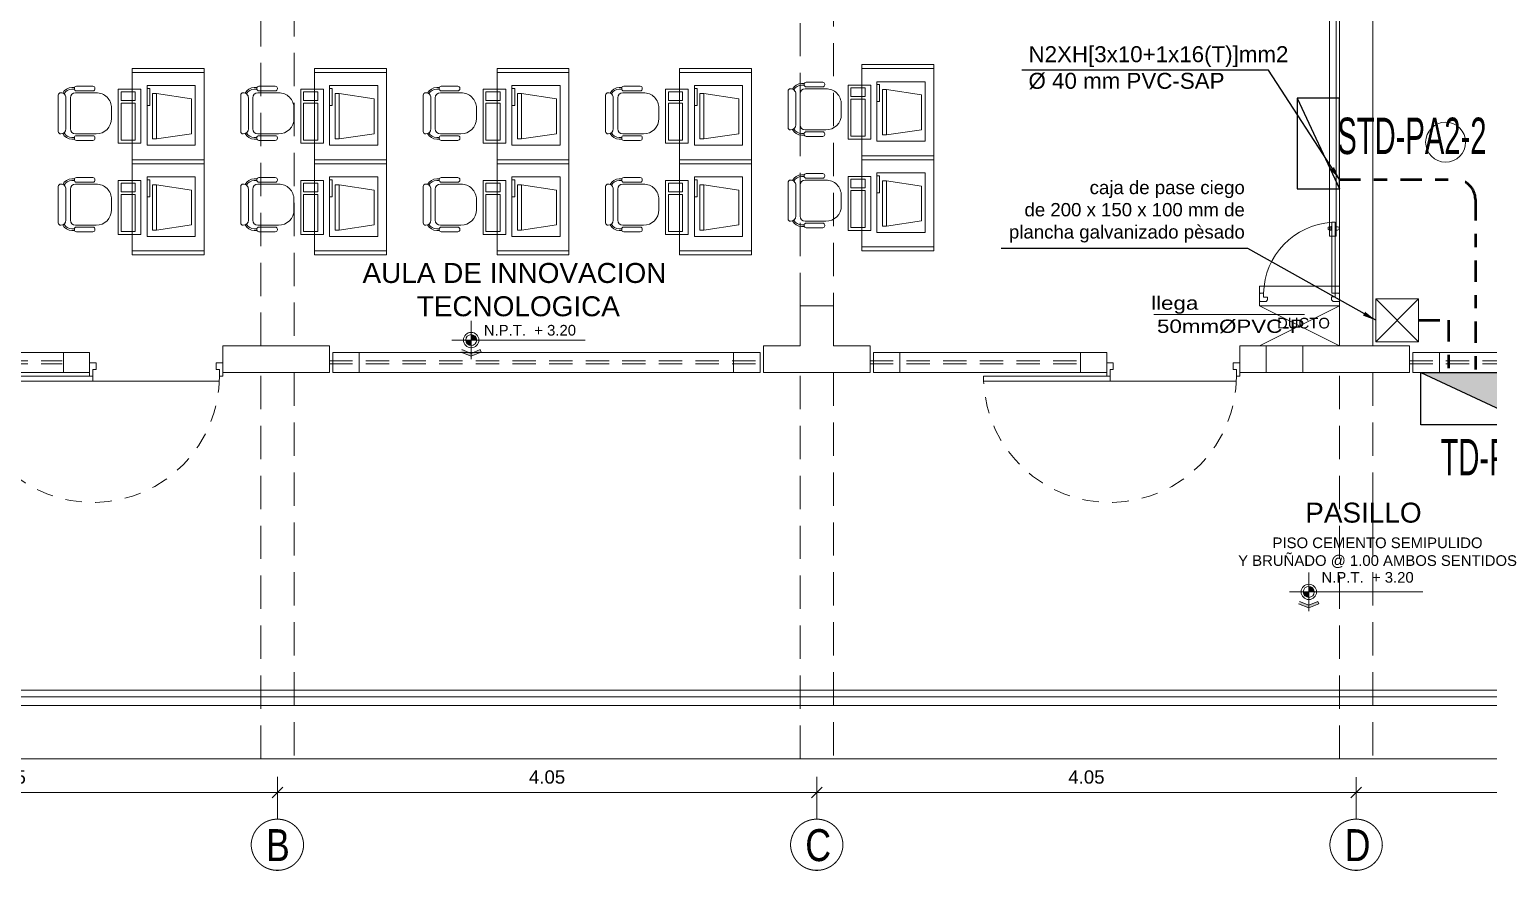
# Model space of a CAD drawing. Header units: millimetres. Extents: x 3354 to 3637, y 1117 to 1358.
# Drawn here: x 3380.99 to 3391.95, y 1214.87 to 1221.19 of the extents above; entities that cross this region are included whole.
import ezdxf

# ---------------------------------------------------------------- set-up
doc = ezdxf.new("R2010")
doc.units = ezdxf.units.MM
for name, pattern in [('DASHDOT2', [12.7, 6.35, -3.175, 0, -3.175]), ('DASHED2', [0.375, 0.25, -0.125]), ('TRAZOS2', [0.225, 0.15, -0.075])]:
    doc.linetypes.add(name, pattern=pattern)
for name, color, linetype, lineweight in [('ACCESORIOS', 4, 'Continuous', 18), ('ALIMENTADORES', 43, 'DASHDOT2', 50), ('CASCO', 252, 'Continuous', 9), ('COTAS', 7, 'Continuous', 9), ('MURO', 7, 'Continuous', 20), ('TABLERO', 122, 'Continuous', 25), ('TEXTO-CH', 2, 'Continuous', 18)]:
    doc.layers.add(name, color=color, linetype=linetype, lineweight=lineweight)
doc.layers.add('Efec-muebles', color=7, linetype='Continuous', lineweight=13, true_color=0x85826f)
doc.styles.add('1', font='arial.ttf')
doc.styles.add('2-SIETE', font='ARIALN.TTF', dxfattribs={"height": 0.07})
doc.styles.add('MARIA', font='arial.ttf', dxfattribs={"height": 0.12})
doc.styles.add('ROMAN', font='arial.ttf', dxfattribs={"width": 1.2})
doc.styles.get("Standard").update_dxf_attribs({"font": 'arial.ttf'})
doc.styles.add('style1', font='arial.ttf')
doc.styles.add('style2', font='arial.ttf')
doc.dimstyles.new('DETEX50', dxfattribs={"dimtxt": 0.065, "dimasz": 0.05, "dimexe": 0.2, "dimexo": 0.2, "dimgap": 0.03, "dimtad": 1, "dimzin": 4, "dimdsep": 46, "dimtxsty": 'ROMAN', "dimblk1": 'DOT', "dimblk2": 'DOT', "dimsah": 1, "dimcen": 0, "dimse1": 1, "dimse2": 1, "dimclrd": 256, "dimclre": 256, "dimclrt": 256, "dimadec": 0, "dimazin": 0, "dimtfac": 1, "dimtmove": 1, "dimatfit": 3, "dimfxl": 1, "dimtvp": 1, "dimtolj": 1, "dimtzin": 0, "dimarcsym": 0})
doc.dimstyles.new('Esc  1  50', dxfattribs={"dimtxt": 0.1, "dimasz": 0.08, "dimexe": 0.2, "dimexo": 0.15, "dimgap": 0.065, "dimtad": 1, "dimzin": 4, "dimdsep": 46, "dimtxsty": 'Standard', "dimblk": 'OBLIQUE', "dimcen": 0.12, "dimdle": 0.15, "dimadec": 0, "dimazin": 0, "dimtfac": 1, "dimtix": 1, "dimtmove": 0, "dimatfit": 3, "dimldrblk": 'OBLIQUE', "dimfxl": 1, "dimarcsym": 0})

# ---------------------------------------------------------------- blocks, each defined once
blk = doc.blocks.new('RECTANG')
for p, q in [((1, 1), (0, 1)), ((0, 1), (0, 0)), ((1, 0), (1, 1)), ((0, 0), (1, 0))]:
    blk.add_line(p, q)
blk = doc.blocks.new('Silla-3')
at = {"color": 0}
for p, q in [((-0.085, 0.909), (0.085, 0.909)), ((-0.447, 0.601), (-0.447, 0.329)), ((-0.404, 0.635), (-0.413, 0.635)), ((-0.37, 0.329), (-0.37, 0.601)), ((-0.34, 0.314), (-0.34, 0.654)), ((0.34, 0.654), (0.34, 0.314)), ((0.37, 0.329), (0.37, 0.601)), ((0.404, 0.635), (0.413, 0.635)), ((0.447, 0.601), (0.447, 0.329)), ((-0.425, 0.253), (-0.425, 0.298)), ((-0.413, 0.295), (-0.404, 0.295)), ((-0.4, 0.253), (-0.4, 0.296)), ((0.4, 0.253), (0.4, 0.296)), ((0.413, 0.295), (0.404, 0.295)), ((0.425, 0.253), (0.425, 0.298)), ((-0.34, 0.072), (-0.34, 0.072)), ((0.297, 0.03), (-0.298, 0.03)), ((0.255, 0.229), (-0.255, 0.229)), ((-0.255, 0.157), (0.255, 0.157)), ((0.34, 0.072), (0.34, 0.072))]:
    blk.add_line(p, q, dxfattribs=at)
for centre, radius, start, end in [((-0.085, 0.654), 0.255, 90, 180), ((0.085, 0.654), 0.255, 0, 90), ((-0.413, 0.601), 0.034, 90, 180), ((-0.404, 0.601), 0.034, 0, 90), ((0.404, 0.601), 0.034, 90, 180), ((0.413, 0.601), 0.034, 0, 90), ((-0.413, 0.329), 0.034, 180, 270), ((-0.255, 0.253), 0.17, 180, 242.1194), ((-0.404, 0.329), 0.034, 270, 0), ((-0.255, 0.253), 0.145, 180, 242.3805), ((-0.255, 0.314), 0.085, 180, 270), ((0.255, 0.314), 0.085, 270, 0), ((0.255, 0.253), 0.145, 297.6195, 0), ((0.255, 0.253), 0.17, 297.8806, 360), ((0.404, 0.329), 0.034, 180, 270), ((0.413, 0.329), 0.034, 270, 0), ((-0.255, 0.072), 0.085, 90, 180), ((-0.298, 0.072), 0.0425, 180, 270), ((0.255, 0.072), 0.085, 360, 90), ((0.297, 0.072), 0.0425, 270, 360)]:
    blk.add_arc(centre, radius, start, end, dxfattribs=at)
blk = doc.blocks.new('_Oblique')
at = {"color": 0, "linetype": 'ByBlock', "lineweight": -2}
blk.add_line((-0.5, -0.5), (0.5, 0.5), dxfattribs=at)
blk = doc.blocks.new('*D351')
at = {"layer": 'CASCO', "color": 0, "lineweight": -2, "transparency": 16777216}
for p, q in [((3356.336, 1247.068), (3356.336, 1246.749)), ((3360.386, 1247.068), (3360.386, 1246.749)), ((3356.186, 1246.949), (3360.536, 1246.949))]:
    blk.add_line(p, q, dxfattribs=at)
at = {"layer": 'Defpoints', "color": 0, "transparency": 16777216}
for p in [(3356.336, 1247.218), (3360.386, 1247.218), (3360.386, 1246.949)]:
    blk.add_point(p, dxfattribs=at)
at = {"layer": 'CASCO', "color": 0, "lineweight": -2, "transparency": 16777216, "xscale": 0.08, "yscale": 0.08, "zscale": 0.08, "rotation": 180}
blk.add_blockref('_Oblique', (3356.336, 1246.949), dxfattribs=at)
at = {"layer": 'CASCO', "color": 0, "lineweight": -2, "transparency": 16777216, "xscale": 0.08, "yscale": 0.08, "zscale": 0.08}
blk.add_blockref('_Oblique', (3360.386, 1246.949), dxfattribs=at)
at = {"layer": 'CASCO', "color": 0, "transparency": 16777216, "insert": (3358.361, 1247.065), "char_height": 0.1, "attachment_point": 5}
blk.add_mtext('4.05', dxfattribs=at)
blk = doc.blocks.new('*D352')
at = {"layer": 'CASCO', "color": 0, "lineweight": -2, "transparency": 16777216}
for p, q in [((3360.386, 1247.068), (3360.386, 1246.749)), ((3364.436, 1247.068), (3364.436, 1246.749)), ((3360.236, 1246.949), (3364.586, 1246.949))]:
    blk.add_line(p, q, dxfattribs=at)
at = {"layer": 'Defpoints', "color": 0, "transparency": 16777216}
for p in [(3360.386, 1247.218), (3364.436, 1247.218), (3364.436, 1246.949)]:
    blk.add_point(p, dxfattribs=at)
at = {"layer": 'CASCO', "color": 0, "lineweight": -2, "transparency": 16777216, "xscale": 0.08, "yscale": 0.08, "zscale": 0.08, "rotation": 180}
blk.add_blockref('_Oblique', (3360.386, 1246.949), dxfattribs=at)
at = {"layer": 'CASCO', "color": 0, "lineweight": -2, "transparency": 16777216, "xscale": 0.08, "yscale": 0.08, "zscale": 0.08}
blk.add_blockref('_Oblique', (3364.436, 1246.949), dxfattribs=at)
at = {"layer": 'CASCO', "color": 0, "transparency": 16777216, "insert": (3362.411, 1247.065), "char_height": 0.1, "attachment_point": 5}
blk.add_mtext('4.05', dxfattribs=at)
blk = doc.blocks.new('*D353')
at = {"layer": 'CASCO', "color": 0, "lineweight": -2, "transparency": 16777216}
for p, q in [((3364.436, 1247.068), (3364.436, 1246.749)), ((3368.486, 1247.064), (3368.486, 1246.749)), ((3364.286, 1246.949), (3368.636, 1246.949))]:
    blk.add_line(p, q, dxfattribs=at)
at = {"layer": 'Defpoints', "color": 0, "transparency": 16777216}
for p in [(3364.436, 1247.218), (3368.486, 1247.214), (3368.486, 1246.949)]:
    blk.add_point(p, dxfattribs=at)
at = {"layer": 'CASCO', "color": 0, "lineweight": -2, "transparency": 16777216, "xscale": 0.08, "yscale": 0.08, "zscale": 0.08, "rotation": 180}
blk.add_blockref('_Oblique', (3364.436, 1246.949), dxfattribs=at)
at = {"layer": 'CASCO', "color": 0, "lineweight": -2, "transparency": 16777216, "xscale": 0.08, "yscale": 0.08, "zscale": 0.08}
blk.add_blockref('_Oblique', (3368.486, 1246.949), dxfattribs=at)
at = {"layer": 'CASCO', "color": 0, "transparency": 16777216, "insert": (3366.461, 1247.065), "char_height": 0.1, "attachment_point": 5}
blk.add_mtext('4.05', dxfattribs=at)
blk = doc.blocks.new('*D354')
at = {"layer": 'CASCO', "color": 0, "lineweight": -2, "transparency": 16777216}
for p, q in [((3368.486, 1247.064), (3368.486, 1246.749)), ((3372.536, 1247.068), (3372.536, 1246.749)), ((3368.336, 1246.949), (3372.686, 1246.949))]:
    blk.add_line(p, q, dxfattribs=at)
at = {"layer": 'Defpoints', "color": 0, "transparency": 16777216}
for p in [(3368.486, 1247.214), (3372.536, 1247.218), (3372.536, 1246.949)]:
    blk.add_point(p, dxfattribs=at)
at = {"layer": 'CASCO', "color": 0, "lineweight": -2, "transparency": 16777216, "xscale": 0.08, "yscale": 0.08, "zscale": 0.08, "rotation": 180}
blk.add_blockref('_Oblique', (3368.486, 1246.949), dxfattribs=at)
at = {"layer": 'CASCO', "color": 0, "lineweight": -2, "transparency": 16777216, "xscale": 0.08, "yscale": 0.08, "zscale": 0.08}
blk.add_blockref('_Oblique', (3372.536, 1246.949), dxfattribs=at)
at = {"layer": 'CASCO', "color": 0, "transparency": 16777216, "insert": (3370.511, 1247.065), "char_height": 0.1, "attachment_point": 5}
blk.add_mtext('4.05', dxfattribs=at)
blk = doc.blocks.new('dtyrdyt')
at = {"layer": 'CASCO'}
h = blk.add_hatch(color=256, dxfattribs=at)
h.paths.add_polyline_path([(850.126, 424.939), (850.167, 424.939, 0.414214), (850.126, 424.98)])
h.paths.add_polyline_path([(850.126, 424.898), (850.126, 424.939), (850.084, 424.939, 0.414214)])
blk.add_hatch(color=256, dxfattribs=at).paths.add_polyline_path([(850.126, 424.839), (850.057, 424.867), (850.049, 424.849), (850.126, 424.818), (850.202, 424.849), (850.194, 424.867)])
for p, q in [((850.126, 424.939), (850.126, 425.084)), ((849.981, 424.939), (850.981, 424.939)), ((850.126, 424.939), (850.126, 424.795)), ((850.126, 424.818), (850.049, 424.849)), ((850.126, 424.839), (850.057, 424.867)), ((850.126, 424.839), (850.194, 424.867)), ((850.126, 424.818), (850.202, 424.849)), ((850.202, 424.849), (850.194, 424.867))]:
    blk.add_line(p, q, dxfattribs=at)
for radius in [0.0578, 0.0413]:
    blk.add_circle((850.126, 424.939), radius, dxfattribs=at)
blk = doc.blocks.new('cgytutytry')
at = {"layer": 'CASCO'}
for p, q in [((-4.482, 891.175), (-4.487, 891.175)), ((-4.487, 891.175), (-4.487, 891.1)), ((-4.487, 891.1), (-4.487, 891.175)), ((-4.487, 891.175), (-4.482, 891.175)), ((-4.467, 891.08), (-4.487, 891.1)), ((-4.467, 891.08), (-4.487, 891.1)), ((-4.482, 891.18), (-4.482, 891.175)), ((-4.391, 891.18), (-4.482, 891.18)), ((-4.482, 891.175), (-4.482, 891.18)), ((-4.432, 891.08), (-4.467, 891.08)), ((-4.432, 891.08), (-4.467, 891.08)), ((-4.386, 891.126), (-4.432, 891.126)), ((-4.432, 891.126), (-4.432, 891.08)), ((-4.391, 891.18), (-4.391, 891.175)), ((-4.391, 891.18), (-4.391, 891.175)), ((-4.386, 891.175), (-4.391, 891.175)), ((-4.391, 891.175), (-4.386, 891.175)), ((-4.386, 891.175), (-4.386, 891.126)), ((-4.386, 891.175), (-4.386, 891.126)), ((-4.386, 891.085), (-4.386, 891.126)), ((-4.386, 891.126), (-3.497, 891.126)), ((-3.497, 891.085), (-4.386, 891.085)), ((-3.598, 891.132), (-3.598, 891.14)), ((-3.598, 891.14), (-3.594, 891.14)), ((-3.55, 891.132), (-3.598, 891.132)), ((-3.598, 891.075), (-3.598, 891.08)), ((-3.598, 891.08), (-3.55, 891.08)), ((-3.594, 891.075), (-3.598, 891.075)), ((-3.594, 891.155), (-3.589, 891.175)), ((-3.594, 891.14), (-3.594, 891.155)), ((-3.594, 891.057), (-3.594, 891.075)), ((-3.589, 891.175), (-3.559, 891.175)), ((-3.559, 891.175), (-3.554, 891.155)), ((-3.554, 891.155), (-3.554, 891.137)), ((-3.554, 891.137), (-3.55, 891.137)), ((-3.55, 891.075), (-3.554, 891.075)), ((-3.554, 891.075), (-3.554, 891.057)), ((-3.55, 891.137), (-3.55, 891.132)), ((-3.55, 891.08), (-3.55, 891.075)), ((-3.497, 891.126), (-3.497, 891.085)), ((-3.589, 891.037), (-3.594, 891.057)), ((-3.559, 891.037), (-3.589, 891.037)), ((-3.554, 891.057), (-3.559, 891.037)), ((-4.467, 890.281), (-4.487, 890.261)), ((-4.487, 890.261), (-4.467, 890.281)), ((-4.487, 890.261), (-4.487, 890.185)), ((-4.487, 890.185), (-4.487, 890.261)), ((-4.487, 890.185), (-4.482, 890.185)), ((-4.482, 890.185), (-4.487, 890.185)), ((-4.482, 890.185), (-4.482, 890.18)), ((-4.482, 890.18), (-4.482, 890.185)), ((-4.482, 890.18), (-4.391, 890.18)), ((-4.467, 890.281), (-4.433, 890.281)), ((-4.467, 890.281), (-4.433, 890.281)), ((-4.433, 890.281), (-4.433, 890.231)), ((-4.433, 890.231), (-4.386, 890.231)), ((-4.391, 890.185), (-4.386, 890.185)), ((-4.391, 890.185), (-4.391, 890.18)), ((-4.386, 890.185), (-4.391, 890.185)), ((-4.391, 890.185), (-4.391, 890.18)), ((-4.386, 890.231), (-4.386, 890.185)), ((-4.386, 890.231), (-4.386, 890.185))]:
    blk.add_line(p, q, dxfattribs=at)
for points in [[(-4.432, 891.08), (-4.432, 891.126), (-4.386, 891.126)], [(-4.386, 890.231), (-4.433, 890.231), (-4.433, 890.281)]]:
    blk.add_lwpolyline(points, dxfattribs=at)
for points in [[(-3.497, 891.126), (-3.497, 891.085), (-4.386, 891.085), (-4.386, 891.126)], [(-3.55, 891.132), (-3.55, 891.137), (-3.598, 891.137), (-3.598, 891.132)], [(-3.55, 891.08), (-3.55, 891.075), (-3.598, 891.075), (-3.598, 891.08)], [(-3.554, 891.14), (-3.554, 891.155), (-3.559, 891.175), (-3.589, 891.175), (-3.594, 891.155), (-3.594, 891.14)], [(-3.554, 891.071), (-3.554, 891.057), (-3.559, 891.037), (-3.589, 891.037), (-3.594, 891.057), (-3.594, 891.071)]]:
    blk.add_lwpolyline(points, close=True, dxfattribs=at)
blk.add_arc((-4.408, 891.143), 0.913, 271.3362, 356.359, dxfattribs=at)
blk = doc.blocks.new('THT')
for p, q in [((-1.074, 0.413), (-1.014, 0.413)), ((-1.074, 0.293), (-1.074, 0.413)), ((-1.014, 0.413), (-1.014, 0.353)), ((0.126, 0.413), (0.066, 0.413)), ((0.066, 0.413), (0.066, 0.353)), ((0.126, 0.293), (0.126, 0.413)), ((-1.044, 0.293), (-1.074, 0.293)), ((-1.044, 0.353), (-1.044, 0.293)), ((-1.014, 0.353), (-1.044, 0.353)), ((0.066, 0.353), (0.096, 0.353)), ((0.096, 0.353), (0.096, 0.293)), ((0.096, 0.293), (0.126, 0.293)), ((0.096, 0.293), (0.096, 0.245)), ((1.236, 0.293), (0.096, 0.293)), ((1.236, 0.245), (1.236, 0.293)), ((0.096, 0.245), (-1.044, 0.245)), ((0.096, 0.245), (1.236, 0.245))]:
    blk.add_line(p, q)
at = {"linetype": 'TRAZOS2'}
blk.add_arc((0.096, 0.293), 1.14, 180, 357.5868, dxfattribs=at)
blk = doc.blocks.new('TABLERO ELECTRICO')
at = {"layer": 'TABLERO'}
blk.add_hatch(color=256, dxfattribs=at).paths.add_polyline_path([(138.8883, 62.4182), (138.8883, 61.6883), (139.2284, 62.4182)])
blk.add_line((138.8883, 61.6883), (139.2284, 62.4182), dxfattribs=at)
blk.add_lwpolyline([(139.2284, 62.4182), (139.2284, 61.6883), (138.8883, 61.6883), (138.8883, 62.4182)], close=True, dxfattribs=at)
blk = doc.blocks.new('D')
at = {"layer": 'TABLERO'}
blk.add_line((3390.514, 1173.454), (3390.831, 1172.773), dxfattribs=at)
blk.add_lwpolyline([(3390.514, 1173.454), (3390.514, 1172.773), (3390.831, 1172.773), (3390.831, 1173.454)], close=True, dxfattribs=at)
blk = doc.blocks.new('CAJA DE PASO CUADRADO')
at = {"layer": 'ACCESORIOS', "linetype": 'Continuous', "lineweight": 20, "ltscale": 0.1}
for p, q in [((3457.161, 1211.357), (3457.482, 1211.036)), ((3457.482, 1211.357), (3457.161, 1211.036))]:
    blk.add_line(p, q, dxfattribs=at)
blk.add_lwpolyline([(3457.482, 1211.357), (3457.161, 1211.357), (3457.161, 1211.036), (3457.482, 1211.036)], close=True, dxfattribs=at)
blk = doc.blocks.new('_Dot')
at = {"color": 0, "linetype": 'ByBlock', "lineweight": -2}
blk.add_line((-0.5, 0), (-1, 0), dxfattribs=at)
at = {"color": 0, "linetype": 'ByBlock', "const_width": 0.5}
blk.add_lwpolyline([(-0.25, 0, 1), (0.25, 0, 1)], format="xyb", close=True, dxfattribs=at)
blk = doc.blocks.new('2 PISO')
at = {"layer": 'CASCO', "lineweight": 5}
for p, q in [((3367.761, 1250.303), (3368.361, 1250.603)), ((3368.361, 1250.303), (3367.761, 1250.603))]:
    blk.add_line(p, q, dxfattribs=at)
at = {"layer": 'CASCO', "linetype": 'DASHED2', "lineweight": 5}
for points in [[(3360.261, 1257.003), (3360.511, 1257.003), (3360.511, 1250.303), (3360.261, 1250.303)], [(3364.311, 1256.703), (3364.561, 1256.703), (3364.561, 1250.603), (3364.311, 1250.603)]]:
    blk.add_lwpolyline(points, close=True, dxfattribs=at)
at = {"layer": 'CASCO'}
for points in [[(3368.336, 1253.653), (3368.336, 1251.128), (3368.286, 1251.128), (3368.286, 1253.653)], [(3364.036, 1250.303), (3364.311, 1250.303), (3364.311, 1250.603), (3364.561, 1250.603), (3364.561, 1250.303), (3364.836, 1250.303), (3364.836, 1250.103), (3364.561, 1250.103), (3364.311, 1250.103), (3364.036, 1250.103)], [(3358.976, 1250.103), (3358.78, 1250.103), (3358.78, 1250.253), (3358.976, 1250.253)], [(3361.001, 1250.103), (3360.801, 1250.103), (3360.801, 1250.253), (3361.001, 1250.253)], [(3363.811, 1250.103), (3364.011, 1250.103), (3364.011, 1250.253), (3363.811, 1250.253)], [(3365.061, 1250.103), (3364.861, 1250.103), (3364.861, 1250.253), (3365.061, 1250.253)], [(3366.613, 1250.103), (3366.417, 1250.103), (3366.417, 1250.253), (3366.613, 1250.253)], [(3367.81, 1250.103), (3367.613, 1250.103), (3367.613, 1250.303), (3367.81, 1250.303)], [(3369.111, 1250.103), (3368.911, 1250.103), (3368.911, 1250.253), (3369.111, 1250.253)]]:
    blk.add_lwpolyline(points, close=True, dxfattribs=at)
at = {"layer": 'CASCO', "ltscale": 2}
for points in [[(3368.611, 1253.528), (3368.611, 1250.303), (3368.361, 1250.303), (3368.361, 1251.553), (3368.361, 1251.553), (3368.361, 1251.703), (3368.361, 1251.703), (3368.361, 1253.528)], [(3357.236, 1250.253), (3358.78, 1250.253), (3358.78, 1250.103), (3357.236, 1250.103)], [(3361.001, 1250.253), (3363.811, 1250.253), (3363.811, 1250.103), (3361.001, 1250.103)], [(3365.061, 1250.253), (3366.417, 1250.253), (3366.417, 1250.103), (3365.061, 1250.103)], [(3367.81, 1250.303), (3368.086, 1250.303), (3368.086, 1250.103), (3367.81, 1250.103)], [(3369.111, 1250.253), (3370.94, 1250.253), (3370.94, 1250.103), (3369.111, 1250.103)]]:
    blk.add_lwpolyline(points, close=True, dxfattribs=at)
at = {"layer": 'CASCO', "lineweight": 5}
blk.add_lwpolyline([(3367.761, 1250.753), (3368.361, 1250.753), (3368.361, 1250.603), (3367.761, 1250.603)], close=True, dxfattribs=at)
at = {"layer": 'CASCO'}
for points in [[(3359.976, 1250.103), (3359.976, 1250.303), (3360.776, 1250.303), (3360.776, 1250.103), (3359.976, 1250.103)], [(3368.086, 1250.103), (3368.086, 1250.303), (3368.886, 1250.303), (3368.886, 1250.103), (3368.086, 1250.103)]]:
    blk.add_lwpolyline(points, dxfattribs=at)
at = {"layer": 'CASCO', "linetype": 'DASHED2', "ltscale": 0.7}
for points in [[(3357.236, 1250.191), (3358.77, 1250.191)], [(3357.236, 1250.168), (3358.77, 1250.168)], [(3360.776, 1250.191), (3364.036, 1250.191)], [(3360.776, 1250.168), (3364.036, 1250.168)], [(3364.836, 1250.191), (3366.417, 1250.191)], [(3364.836, 1250.168), (3366.417, 1250.168)], [(3368.886, 1250.191), (3370.94, 1250.191)], [(3368.886, 1250.168), (3370.94, 1250.168)]]:
    blk.add_lwpolyline(points, dxfattribs=at)
at = {"layer": 'CASCO', "linetype": 'DASHED2', "lineweight": 5}
for points in [[(3360.261, 1247.203), (3360.261, 1250.103), (3360.511, 1250.103), (3360.511, 1247.203)], [(3364.311, 1247.203), (3364.311, 1250.103), (3364.561, 1250.103), (3364.561, 1247.203)], [(3368.361, 1247.203), (3368.361, 1250.103), (3368.611, 1250.103), (3368.611, 1247.203)]]:
    blk.add_lwpolyline(points, dxfattribs=at)
at = {"layer": 'CASCO', "lineweight": 0}
blk.add_lwpolyline([(3380.586, 1247.719), (3380.586, 1247.669), (3356.372, 1247.669), (3356.372, 1247.719)], close=True, dxfattribs=at)
blk.add_lwpolyline([(3380.761, 1247.603), (3380.761, 1247.603), (3356.211, 1247.603), (3356.211, 1247.603)], dxfattribs=at)
at = {"layer": 'CASCO', "lineweight": 0, "ltscale": 0.5}
blk.add_lwpolyline([(3356.211, 1247.203), (3356.211, 1247.203), (3380.761, 1247.203), (3380.761, 1247.203)], dxfattribs=at)
at = {"layer": 'CASCO', "ltscale": 2, "const_width": 0.0076}
for points in [[(3360.583, 1246.552, -0.951688), (3360.189, 1246.552, -1)], [(3364.633, 1246.552, -0.951688), (3364.239, 1246.552, -1)], [(3368.683, 1246.552, -0.951688), (3368.289, 1246.552, -1)]]:
    blk.add_lwpolyline(points, format="xyb", close=True, dxfattribs=at)
at = {"layer": 'CASCO', "lineweight": 13, "xscale": -0.5999999999998181, "yscale": 0.5999999999998181, "zscale": 0.5999999999998181, "rotation": 270}
blk.add_blockref('cgytutytry', (2833.653, 1253.33), dxfattribs=at)
at = {"layer": 'CASCO'}
for p in [(2511.715, 825.408), (2518.005, 823.517)]:
    blk.add_blockref('dtyrdyt', p, dxfattribs=at)
at = {"layer": 'CASCO', "xscale": -0.833352957778536, "yscale": 0.8333529582442725, "zscale": 0.8333529577915336}
for p in [(3359.081, 1249.833), (3366.718, 1249.833)]:
    blk.add_blockref('THT', p, dxfattribs=at)
at = {"layer": 'CASCO', "style": '1'}
for p in [(3361.936, 1250.381), (3368.226, 1248.525)]:
    blk.add_text('N.P.T.  + 3.20', height=0.08, dxfattribs=at).set_placement(p)
at = {"layer": 'CASCO', "style": 'style1', "width": 0.8}
for s, p in [('B', (3360.3, 1246.434)), ('C', (3364.35, 1246.434)), ('D', (3368.4, 1246.434))]:
    blk.add_text(s, height=0.24, dxfattribs=at).set_placement(p)
at = {"layer": 'CASCO', "insert": (3362.166, 1250.725), "char_height": 0.15, "attachment_point": 5, "style": 'style2'}
blk.add_mtext('\\A1;AULA DE INNOVACION\\P TECNOLOGICA', dxfattribs=at)
at = {"layer": 'CASCO'}
for s, insert, char_height, width, attachment_point, style in [('\\A1;DUCTO', (3368.091, 1250.433), 0.08, 2.09636, 8, '1'), ('\\A1;PASILLO', (3368.541, 1249.05), 0.15, 4.61659, 5, 'style2')]:
    blk.add_mtext(s, dxfattribs=dict(at, insert=insert, char_height=char_height, width=width, attachment_point=attachment_point, style=style))
at = {"layer": 'CASCO', "lineweight": 5, "insert": (3368.647, 1248.635), "char_height": 0.07998, "width": 2.09636, "attachment_point": 8, "style": '1'}
blk.add_mtext('PISO CEMENTO SEMIPULIDO \\PY BRUÑADO @ 1.00 AMBOS SENTIDOS', dxfattribs=at)
at = {"layer": 'CASCO'}
for base, p1, p2, picture, middle in [((3360.386, 1246.949), (3356.336, 1247.218), (3360.386, 1247.218), '*D351', (3358.361, 1247.065)), ((3364.436, 1246.949), (3360.386, 1247.218), (3364.436, 1247.218), '*D352', (3362.411, 1247.065)), ((3368.486, 1246.949), (3364.436, 1247.218), (3368.486, 1247.214), '*D353', (3366.461, 1247.065)), ((3372.536, 1246.949), (3368.486, 1247.214), (3372.536, 1247.218), '*D354', (3370.511, 1247.065))]:
    dim = blk.add_linear_dim(base=base, p1=p1, p2=p2, dimstyle='Esc  1  50', dxfattribs=at)
    dim.commit()
    dim.dimension.update_dxf_attribs({"geometry": picture, "text_midpoint": middle})

msp = doc.modelspace()

# ---------------------------------------------------------------- linework, layer by layer
at = {"layer": 'ALIMENTADORES', "ltscale": 0.025}
msp.add_lwpolyline([(3390.831, 1220.064), (3391.702, 1220.064, -0.414214), (3391.852, 1219.914), (3391.852, 1218.614)], format="xyb", dxfattribs=at)
msp.add_lwpolyline([(3391.425, 1219.007), (3391.651, 1219.007), (3391.651, 1218.614)], dxfattribs=at)
at = {"layer": 'COTAS', "ltscale": 0.5}
msp.add_line((3389.436, 1219.05), (3390.569, 1219.05), dxfattribs=at)
at = {"layer": 'Efec-muebles'}
for p, q in [((3381.765, 1220.898), (3382.305, 1220.898)), ((3381.765, 1220.898), (3381.765, 1220.227)), ((3382.305, 1220.898), (3382.305, 1220.182)), ((3383.135, 1220.898), (3383.675, 1220.898)), ((3383.135, 1220.898), (3383.135, 1220.227)), ((3383.675, 1220.898), (3383.675, 1220.182)), ((3384.505, 1220.898), (3385.045, 1220.898)), ((3384.505, 1220.898), (3384.505, 1220.227)), ((3385.045, 1220.898), (3385.045, 1220.182)), ((3385.875, 1220.898), (3386.415, 1220.898)), ((3385.875, 1220.898), (3385.875, 1220.227)), ((3386.415, 1220.898), (3386.415, 1220.182)), ((3387.245, 1220.928), (3387.785, 1220.928)), ((3387.245, 1220.928), (3387.245, 1220.257)), ((3387.245, 1220.898), (3387.785, 1220.898)), ((3387.785, 1220.928), (3387.785, 1220.212)), ((3381.765, 1220.868), (3382.305, 1220.868)), ((3383.135, 1220.868), (3383.675, 1220.868)), ((3384.505, 1220.868), (3385.045, 1220.868)), ((3385.875, 1220.868), (3386.415, 1220.868)), ((3387.357, 1220.778), (3387.378, 1220.778)), ((3387.378, 1220.778), (3387.378, 1220.65)), ((3381.877, 1220.748), (3381.898, 1220.748)), ((3381.898, 1220.748), (3381.898, 1220.62)), ((3381.919, 1220.71), (3381.949, 1220.71)), ((3381.919, 1220.37), (3381.919, 1220.71)), ((3381.949, 1220.71), (3381.949, 1220.37)), ((3381.949, 1220.71), (3382.212, 1220.67)), ((3382.212, 1220.67), (3382.212, 1220.408)), ((3383.247, 1220.748), (3383.268, 1220.748)), ((3383.268, 1220.748), (3383.268, 1220.62)), ((3383.289, 1220.71), (3383.319, 1220.71)), ((3383.289, 1220.37), (3383.289, 1220.71)), ((3383.319, 1220.71), (3383.319, 1220.37)), ((3383.319, 1220.71), (3383.582, 1220.67)), ((3383.582, 1220.67), (3383.582, 1220.408)), ((3384.617, 1220.748), (3384.638, 1220.748)), ((3384.638, 1220.748), (3384.638, 1220.62)), ((3384.659, 1220.71), (3384.689, 1220.71)), ((3384.659, 1220.37), (3384.659, 1220.71)), ((3384.689, 1220.71), (3384.689, 1220.37)), ((3384.689, 1220.71), (3384.952, 1220.67)), ((3384.952, 1220.67), (3384.952, 1220.408)), ((3385.987, 1220.748), (3386.008, 1220.748)), ((3386.008, 1220.748), (3386.008, 1220.62)), ((3386.029, 1220.71), (3386.059, 1220.71)), ((3386.029, 1220.37), (3386.029, 1220.71)), ((3386.059, 1220.71), (3386.059, 1220.37)), ((3386.059, 1220.71), (3386.322, 1220.67)), ((3386.322, 1220.67), (3386.322, 1220.408)), ((3387.378, 1220.65), (3387.357, 1220.65)), ((3387.399, 1220.74), (3387.429, 1220.74)), ((3387.399, 1220.4), (3387.399, 1220.74)), ((3387.429, 1220.74), (3387.429, 1220.4)), ((3387.429, 1220.74), (3387.692, 1220.7)), ((3387.692, 1220.7), (3387.692, 1220.438)), ((3381.898, 1220.62), (3381.877, 1220.62)), ((3383.268, 1220.62), (3383.247, 1220.62)), ((3384.638, 1220.62), (3384.617, 1220.62)), ((3386.008, 1220.62), (3385.987, 1220.62)), ((3387.692, 1220.438), (3387.429, 1220.4)), ((3381.949, 1220.37), (3381.919, 1220.37)), ((3382.212, 1220.408), (3381.949, 1220.37)), ((3383.319, 1220.37), (3383.289, 1220.37)), ((3383.582, 1220.408), (3383.319, 1220.37)), ((3384.689, 1220.37), (3384.659, 1220.37)), ((3384.952, 1220.408), (3384.689, 1220.37)), ((3386.059, 1220.37), (3386.029, 1220.37)), ((3386.322, 1220.408), (3386.059, 1220.37)), ((3387.429, 1220.4), (3387.399, 1220.4)), ((3381.765, 1220.182), (3381.765, 1220.227)), ((3381.765, 1220.212), (3382.305, 1220.212)), ((3381.765, 1220.212), (3381.765, 1219.542)), ((3381.765, 1220.212), (3382.305, 1220.212)), ((3382.305, 1220.212), (3382.305, 1219.497)), ((3383.135, 1220.182), (3383.135, 1220.227)), ((3383.135, 1220.212), (3383.675, 1220.212)), ((3383.135, 1220.212), (3383.135, 1219.542)), ((3383.135, 1220.212), (3383.675, 1220.212)), ((3383.675, 1220.212), (3383.675, 1219.497)), ((3384.505, 1220.182), (3384.505, 1220.227)), ((3384.505, 1220.212), (3385.045, 1220.212)), ((3384.505, 1220.212), (3384.505, 1219.542)), ((3384.505, 1220.212), (3385.045, 1220.212)), ((3385.045, 1220.212), (3385.045, 1219.497)), ((3385.875, 1220.182), (3385.875, 1220.227)), ((3385.875, 1220.212), (3386.415, 1220.212)), ((3385.875, 1220.212), (3385.875, 1219.542)), ((3385.875, 1220.212), (3386.415, 1220.212)), ((3386.415, 1220.212), (3386.415, 1219.497)), ((3387.245, 1220.212), (3387.245, 1220.257)), ((3387.245, 1220.242), (3387.785, 1220.242)), ((3387.245, 1220.242), (3387.245, 1219.572)), ((3387.245, 1220.242), (3387.785, 1220.242)), ((3387.245, 1220.212), (3387.785, 1220.212)), ((3387.245, 1220.212), (3387.785, 1220.212)), ((3387.785, 1220.242), (3387.785, 1219.527)), ((3381.765, 1220.182), (3382.305, 1220.182)), ((3381.765, 1220.182), (3382.305, 1220.182)), ((3383.135, 1220.182), (3383.675, 1220.182)), ((3383.135, 1220.182), (3383.675, 1220.182)), ((3384.505, 1220.182), (3385.045, 1220.182)), ((3384.505, 1220.182), (3385.045, 1220.182)), ((3385.875, 1220.182), (3386.415, 1220.182)), ((3385.875, 1220.182), (3386.415, 1220.182)), ((3381.877, 1220.062), (3381.898, 1220.062)), ((3381.898, 1220.062), (3381.898, 1219.934)), ((3381.919, 1220.025), (3381.949, 1220.025)), ((3381.919, 1219.684), (3381.919, 1220.025)), ((3381.949, 1220.025), (3381.949, 1219.684)), ((3381.949, 1220.025), (3382.212, 1219.985)), ((3383.247, 1220.062), (3383.268, 1220.062)), ((3383.268, 1220.062), (3383.268, 1219.934)), ((3383.289, 1220.025), (3383.319, 1220.025)), ((3383.289, 1219.684), (3383.289, 1220.025)), ((3383.319, 1220.025), (3383.319, 1219.684)), ((3383.319, 1220.025), (3383.582, 1219.985)), ((3384.617, 1220.062), (3384.638, 1220.062)), ((3384.638, 1220.062), (3384.638, 1219.934)), ((3384.659, 1220.025), (3384.689, 1220.025)), ((3384.659, 1219.684), (3384.659, 1220.025)), ((3384.689, 1220.025), (3384.689, 1219.684)), ((3384.689, 1220.025), (3384.952, 1219.985)), ((3385.987, 1220.062), (3386.008, 1220.062)), ((3386.008, 1220.062), (3386.008, 1219.934)), ((3386.029, 1220.025), (3386.059, 1220.025)), ((3386.029, 1219.684), (3386.029, 1220.025)), ((3386.059, 1220.025), (3386.059, 1219.684)), ((3386.059, 1220.025), (3386.322, 1219.985)), ((3387.357, 1220.092), (3387.378, 1220.092)), ((3387.378, 1220.092), (3387.378, 1219.964)), ((3387.399, 1220.055), (3387.429, 1220.055)), ((3387.399, 1219.714), (3387.399, 1220.055)), ((3387.429, 1220.055), (3387.429, 1219.714)), ((3387.429, 1220.055), (3387.692, 1220.015)), ((3387.692, 1220.015), (3387.692, 1219.753)), ((3381.898, 1219.934), (3381.877, 1219.934)), ((3382.212, 1219.985), (3382.212, 1219.723)), ((3383.268, 1219.934), (3383.247, 1219.934)), ((3383.582, 1219.985), (3383.582, 1219.723)), ((3384.638, 1219.934), (3384.617, 1219.934)), ((3384.952, 1219.985), (3384.952, 1219.723)), ((3386.008, 1219.934), (3385.987, 1219.934)), ((3386.322, 1219.985), (3386.322, 1219.723)), ((3387.378, 1219.964), (3387.357, 1219.964)), ((3381.949, 1219.684), (3381.919, 1219.684)), ((3382.212, 1219.723), (3381.949, 1219.684)), ((3383.319, 1219.684), (3383.289, 1219.684)), ((3383.582, 1219.723), (3383.319, 1219.684)), ((3384.689, 1219.684), (3384.659, 1219.684)), ((3384.952, 1219.723), (3384.689, 1219.684)), ((3386.059, 1219.684), (3386.029, 1219.684)), ((3386.322, 1219.723), (3386.059, 1219.684)), ((3387.429, 1219.714), (3387.399, 1219.714)), ((3387.692, 1219.753), (3387.429, 1219.714)), ((3387.245, 1219.527), (3387.245, 1219.572)), ((3387.245, 1219.557), (3387.785, 1219.557)), ((3381.765, 1219.497), (3381.765, 1219.542)), ((3381.765, 1219.527), (3382.305, 1219.527)), ((3381.765, 1219.497), (3382.305, 1219.497)), ((3383.135, 1219.497), (3383.135, 1219.542)), ((3383.135, 1219.527), (3383.675, 1219.527)), ((3383.135, 1219.497), (3383.675, 1219.497)), ((3384.505, 1219.497), (3384.505, 1219.542)), ((3384.505, 1219.527), (3385.045, 1219.527)), ((3384.505, 1219.497), (3385.045, 1219.497)), ((3385.875, 1219.497), (3385.875, 1219.542)), ((3385.875, 1219.527), (3386.415, 1219.527)), ((3385.875, 1219.497), (3386.415, 1219.497)), ((3387.245, 1219.527), (3387.785, 1219.527))]:
    msp.add_line(p, q, dxfattribs=at)
at = {"layer": 'Efec-muebles', "lineweight": 5}
msp.add_circle((3391.628, 1220.344), 0.15, dxfattribs=at)
msp.add_circle((3391.628, 1220.344), 0.15, dxfattribs=at)

# ---------------------------------------------------------------- block references
msp.add_blockref('D', (0, 47.221))
at = {"layer": 'ACCESORIOS', "xscale": 1.001, "yscale": 1.001, "zscale": 1.001}
msp.add_blockref('CAJA DE PASO CUADRADO', (-69.515, 6.599), dxfattribs=at)
at = {"layer": 'CASCO'}
msp.add_blockref('2 PISO', (22.47, -31.489), dxfattribs=at)
at = {"layer": 'Efec-muebles'}
for name, p, xscale, yscale, zscale, rotation in [('Silla-3', (3381.197, 1220.561), -0.4549380517778445, 0.4549380517778445, 0.4549380517777878, 270.0000000000001), ('RECTANG', (3381.877, 1220.321), -0.4476315789474938, 0.3623684210524516, 0.4476315789473982, 270.0000000023865), ('Silla-3', (3382.567, 1220.561), -0.4549380517778445, 0.4549380517778445, 0.4549380517777878, 270.0000000000001), ('RECTANG', (3383.247, 1220.321), -0.4476315789474938, 0.3623684210524516, 0.4476315789473982, 270.0000000023865), ('Silla-3', (3383.937, 1220.561), -0.4549380517778445, 0.4549380517778445, 0.4549380517777878, 270.0000000000001), ('RECTANG', (3384.617, 1220.321), -0.4476315789474938, 0.3623684210524516, 0.4476315789473982, 270.0000000023865), ('Silla-3', (3385.307, 1220.561), -0.4549380517778445, 0.4549380517778445, 0.4549380517777878, 270.0000000000001), ('RECTANG', (3385.987, 1220.321), -0.4476315789474938, 0.3623684210524516, 0.4476315789473982, 270.0000000023865), ('Silla-3', (3386.677, 1220.591), -0.4549380517778445, 0.4549380517778445, 0.4549380517777878, 270.0000000000001), ('RECTANG', (3387.141, 1220.368), -0.4049999999990632, 0.1705263157894024, 0.4050000000000269, 270.0000000023804), ('RECTANG', (3387.357, 1220.351), -0.4476315789474938, 0.3623684210524516, 0.4476315789473982, 270.0000000023865), ('RECTANG', (3381.661, 1220.338), -0.4049999999990632, 0.1705263157894024, 0.4050000000000269, 270.0000000023804), ('RECTANG', (3381.682, 1220.658), -0.06394736842003113, 0.1065789473682344, 0.06394736842105689, 270.0000000024448), ('RECTANG', (3383.031, 1220.338), -0.4049999999990632, 0.1705263157894024, 0.4050000000000269, 270.0000000023804), ('RECTANG', (3383.052, 1220.658), -0.06394736842003113, 0.1065789473682344, 0.06394736842105689, 270.0000000024448), ('RECTANG', (3384.401, 1220.338), -0.4049999999990632, 0.1705263157894024, 0.4050000000000269, 270.0000000023804), ('RECTANG', (3384.422, 1220.658), -0.06394736842003113, 0.1065789473682344, 0.06394736842105689, 270.0000000024448), ('RECTANG', (3385.771, 1220.338), -0.4049999999990632, 0.1705263157894024, 0.4050000000000269, 270.0000000023804), ('RECTANG', (3385.792, 1220.658), -0.06394736842003113, 0.1065789473682344, 0.06394736842105689, 270.0000000024448), ('RECTANG', (3387.162, 1220.688), -0.06394736842003113, 0.1065789473682344, 0.06394736842105689, 270.0000000024448), ('RECTANG', (3387.162, 1220.389), -0.2771052631587736, 0.1065789473682344, 0.2771052631579132, 270.0000000023507), ('RECTANG', (3381.682, 1220.359), -0.2771052631587736, 0.1065789473682344, 0.2771052631579132, 270.0000000023507), ('RECTANG', (3383.052, 1220.359), -0.2771052631587736, 0.1065789473682344, 0.2771052631579132, 270.0000000023507), ('RECTANG', (3384.422, 1220.359), -0.2771052631587736, 0.1065789473682344, 0.2771052631579132, 270.0000000023507), ('RECTANG', (3385.792, 1220.359), -0.2771052631587736, 0.1065789473682344, 0.2771052631579132, 270.0000000023507), ('Silla-3', (3386.677, 1219.905), -0.4549380517778445, 0.4549380517778445, 0.4549380517777878, 270.0000000000001), ('RECTANG', (3387.357, 1219.666), -0.4476315789474938, 0.3623684210524516, 0.4476315789473982, 270.0000000023865), ('Silla-3', (3381.197, 1219.875), -0.4549380517778445, 0.4549380517778445, 0.4549380517777878, 270.0000000000001), ('RECTANG', (3381.661, 1219.652), -0.4049999999990632, 0.1705263157894024, 0.4050000000000269, 270.0000000023804), ('RECTANG', (3381.682, 1219.972), -0.06394736842003113, 0.1065789473682344, 0.06394736842105689, 270.0000000024448), ('RECTANG', (3381.877, 1219.636), -0.4476315789474938, 0.3623684210524516, 0.4476315789473982, 270.0000000023865), ('Silla-3', (3382.567, 1219.875), -0.4549380517778445, 0.4549380517778445, 0.4549380517777878, 270.0000000000001), ('RECTANG', (3383.031, 1219.652), -0.4049999999990632, 0.1705263157894024, 0.4050000000000269, 270.0000000023804), ('RECTANG', (3383.052, 1219.972), -0.06394736842003113, 0.1065789473682344, 0.06394736842105689, 270.0000000024448), ('RECTANG', (3383.247, 1219.636), -0.4476315789474938, 0.3623684210524516, 0.4476315789473982, 270.0000000023865), ('Silla-3', (3383.937, 1219.875), -0.4549380517778445, 0.4549380517778445, 0.4549380517777878, 270.0000000000001), ('RECTANG', (3384.401, 1219.652), -0.4049999999990632, 0.1705263157894024, 0.4050000000000269, 270.0000000023804), ('RECTANG', (3384.422, 1219.972), -0.06394736842003113, 0.1065789473682344, 0.06394736842105689, 270.0000000024448), ('RECTANG', (3384.617, 1219.636), -0.4476315789474938, 0.3623684210524516, 0.4476315789473982, 270.0000000023865), ('Silla-3', (3385.307, 1219.875), -0.4549380517778445, 0.4549380517778445, 0.4549380517777878, 270.0000000000001), ('RECTANG', (3385.771, 1219.652), -0.4049999999990632, 0.1705263157894024, 0.4050000000000269, 270.0000000023804), ('RECTANG', (3385.792, 1219.972), -0.06394736842003113, 0.1065789473682344, 0.06394736842105689, 270.0000000024448), ('RECTANG', (3385.987, 1219.636), -0.4476315789474938, 0.3623684210524516, 0.4476315789473982, 270.0000000023865), ('RECTANG', (3387.141, 1219.682), -0.4049999999990632, 0.1705263157894024, 0.4050000000000269, 270.0000000023804), ('RECTANG', (3387.162, 1220.002), -0.06394736842003113, 0.1065789473682344, 0.06394736842105689, 270.0000000024448), ('RECTANG', (3381.682, 1219.674), -0.2771052631587736, 0.1065789473682344, 0.2771052631579132, 270.0000000023507), ('RECTANG', (3383.052, 1219.674), -0.2771052631587736, 0.1065789473682344, 0.2771052631579132, 270.0000000023507), ('RECTANG', (3384.422, 1219.674), -0.2771052631587736, 0.1065789473682344, 0.2771052631579132, 270.0000000023507), ('RECTANG', (3385.792, 1219.674), -0.2771052631587736, 0.1065789473682344, 0.2771052631579132, 270.0000000023507), ('RECTANG', (3387.162, 1219.704), -0.2771052631587736, 0.1065789473682344, 0.2771052631579132, 270.0000000023507)]:
    msp.add_blockref(name, p, dxfattribs=dict(at, xscale=xscale, yscale=yscale, zscale=zscale, rotation=rotation))
at = {"layer": 'TABLERO', "xscale": 1.151306956799999, "yscale": 1.151306956799999, "zscale": 1.151306956799999, "rotation": 270.0000021777747}
msp.add_blockref('TABLERO ELECTRICO', (3320.421, 1378.517), dxfattribs=at)

# ---------------------------------------------------------------- texts
at = {"layer": 'MURO', "style": 'MARIA', "width": 1.2}
for s, p in [('llega ', (3389.417, 1219.086)), ('50mm%%CPVC-P', (3389.461, 1218.912))]:
    msp.add_text(s, height=0.1, dxfattribs=at).set_placement(p)
at = {"layer": 'MURO', "insert": (3388.496, 1221.065, 0.179), "char_height": 0.12, "attachment_point": 1, "style": 'MARIA'}
msp.add_mtext_dynamic_manual_height_columns('N2XH[3x10+1x16(T)]mm2\\PØ 40 mm PVC-SAP  ', width=2.02325, gutter_width=12.5, heights=[0], dxfattribs=at)
at = {"layer": 'MURO', "insert": (3390.12, 1220.054), "char_height": 0.1, "width": 3.70526, "attachment_point": 3, "style": 'MARIA'}
msp.add_mtext('caja de pase ciego\\Pde 200 x 150 x 100 mm de\\Pplancha galvanizado pèsado', dxfattribs=at)
at = {"layer": 'TABLERO', "style": '2-SIETE', "width": 0.7}
for s, p in [('STD-PA2-2', (3390.815, 1220.255, 0.112)), ('TD-PA2', (3391.59, 1217.842, 0.112))]:
    msp.add_text(s, height=0.2733, rotation=0.0173, dxfattribs=at).set_placement(p)

# ---------------------------------------------------------------- leaders
at = {"layer": 'TEXTO-CH'}
for points in [[(3390.831, 1220.064), (3390.298, 1220.884), (3388.446, 1220.884)], [(3391.103, 1219.007), (3390.144, 1219.546), (3388.291, 1219.546)]]:
    msp.add_leader(points, dimstyle='DETEX50', override={"dimasz": 0.1, "dimtad": 0}, dxfattribs=at)

doc.saveas('drawing.dxf')
